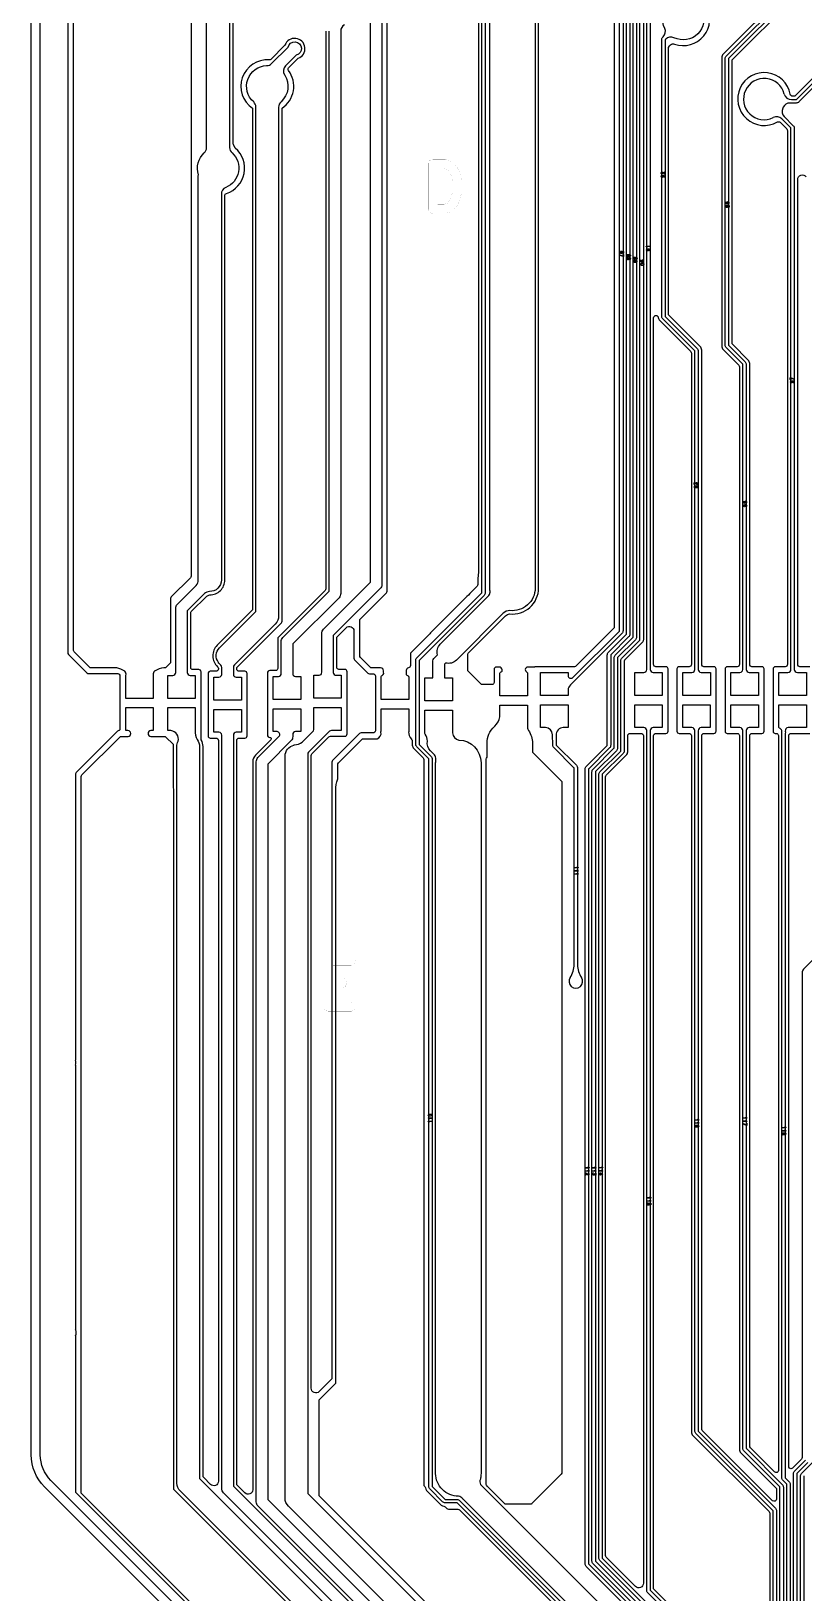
# Model space of a CAD drawing. Extents: x -945 to -170, y -475 to 73.
# Drawn here: x -876.68 to -859.65, y -402.44 to -368.01 of the extents above; entities that cross this region are included whole.
import ezdxf

# ---------------------------------------------------------------- set-up
doc = ezdxf.new("R2010")
doc.units = 0
for name, color, linetype in [('bak_bak_btr2-bcq8108', 11, 'Continuous'), ('bak_outline', 7, 'Continuous'), ('biaozhu1', 4, 'Continuous'), ('quyukuang', 5, 'Continuous')]:
    doc.layers.add(name, color=color, linetype=linetype)

msp = doc.modelspace()

# ---------------------------------------------------------------- linework, layer by layer
at = {"layer": 'bak_bak_btr2-bcq8108'}
msp.add_line((-875.702, -390.803), (-875.702, -396.638), dxfattribs=at)
at = {"layer": 'bak_bak_btr2-bcq8108', "linetype": 'Continuous'}
for points in [[(-876.478, -382.857), (-876.478, -345.916), (-876.478, -345.916), (-876.478, -329.095, -0.19887)], [(-860.08, -369.394, 0.346364), (-859.921, -369.517), (-859.817, -369.517, 0.184721), (-859.809, -369.513), (-855.486, -365.19), (-855.486, -347.392, 0.181859), (-855.489, -347.384), (-856.887, -345.985), (-859.067, -345.985, -0.225869), (-859.096, -345.971), (-860.239, -344.829, 0.191336), (-860.418, -344.755), (-861.775, -344.755)], [(-862.782, -374.288), (-862.782, -368.184, -0.215633), (-862.771, -368.155), (-862.747, -368.131, 0.310569), (-862.714, -367.949, -0.719623), (-862.105, -367.334, 0.318215), (-861.92, -367.304), (-861.492, -366.876, 0.184781), (-861.488, -366.867), (-861.488, -361.055, -0.223201), (-861.474, -361.026), (-857, -356.552, 0.655369), (-857.079, -356.361), (-857.398, -356.361), (-857.398, -354.74, 0.317629), (-857.472, -354.634, 0.103003), (-857.512, -354.657, -0.10603), (-857.566, -354.714)], [(-875.747, -372.911), (-875.747, -357.229, -0.198951)], [(-873.156, -359.768), (-873.156, -372.898), (-873.156, -372.898), (-873.156, -380.024, -0.198867), (-873.17, -380.06), (-873.591, -380.48, 0.198874), (-873.606, -380.516), (-873.606, -381.932), (-873.718, -382.045), (-873.757, -382.045, 0.089481), (-873.948, -382.107, -0.056191), (-873.955, -382.113, 0.315958), (-873.989, -382.2, -0.104134), (-873.988, -382.216), (-873.988, -382.717), (-874.596, -382.717), (-874.596, -382.211), (-874.593, -382.211)], [(-872.305, -359.941), (-872.305, -370.573, 0.212751), (-872.251, -370.694, -0.552557), (-872.389, -371.454, 0.304123), (-872.488, -371.606), (-872.488, -380.108, -0.423162), (-872.75, -380.361, 0.114828), (-872.859, -380.404), (-873.24, -380.785), (-873.24, -382.148, 0.421854), (-873.175, -382.211), (-873.063, -382.211), (-873.063, -382.717), (-873.671, -382.717), (-873.671, -382.211), (-873.556, -382.211, 0.421855), (-873.494, -382.147), (-873.494, -380.735, -0.203486), (-873.457, -380.642), (-873.043, -380.229, 0.208506), (-872.996, -380.108), (-872.996, -371.214, -0.041076), (-872.993, -371.173, -0.295354), (-872.866, -370.693, 0.211217), (-872.813, -370.573), (-872.813, -359.836, -0.199229)], [(-873.164, -382.039), (-873.164, -380.831, -0.145416), (-873.152, -380.805), (-872.811, -380.464, -0.098747), (-872.744, -380.437, 0.416029), (-872.412, -380.107), (-872.412, -371.628, -0.298101), (-872.377, -371.585, 0.585592), (-872.18, -370.587), (-872.223, -370.506, -0.123184), (-872.229, -370.483), (-872.229, -359.993, -0.198855)], [(-875.875, -362.815), (-875.875, -381.712, 0.198856), (-875.86, -381.747), (-875.45, -382.158, 0.198874), (-875.414, -382.173), (-874.773, -382.173, -0.414254), (-874.723, -382.223), (-874.723, -382.831), (-874.723, -382.831), (-874.723, -383.406, -0.414284), (-874.745, -383.427, 0.199), (-874.78, -383.442), (-875.688, -384.35, 0.198874), (-875.702, -384.385), (-875.702, -390.695)], [(-865.571, -364.551), (-865.571, -380.284, -0.449305), (-866.13, -380.781, 0.170272), (-866.273, -380.839), (-867.307, -381.874, -0.265475), (-867.546, -381.939), (-867.572, -381.965), (-867.572, -382.267), (-867.395, -382.267), (-867.395, -382.774), (-868.003, -382.774)], [(-868.003, -382.774), (-868.003, -382.267), (-867.826, -382.267), (-867.826, -381.912, -0.199239), (-867.789, -381.822), (-867.726, -381.759, -0.265477), (-867.661, -381.52), (-866.589, -380.449, 0.19898), (-866.571, -380.405, -0.182046), (-866.562, -380.38, -0.048288), (-866.571, -380.284), (-866.571, -364.551, -0.225325)], [(-863.827, -364.364), (-863.827, -381.143, -0.198757), (-863.841, -381.178), (-864.667, -382.004, -0.198757), (-864.702, -382.019), (-865.578, -382.019), (-865.578, -382.028), (-865.73, -382.028, 0.370348), (-865.79, -382.083, 0.094582), (-865.75, -382.145, -0.083877), (-865.743, -382.156), (-865.74, -382.156), (-865.74, -382.662), (-866.348, -382.662), (-866.348, -382.18, -0.474661), (-866.318, -382.131, 0.16962), (-866.298, -382.121), (-866.298, -382.088, 0.387741), (-866.358, -382.028), (-866.426, -382.028, 0.414257), (-866.476, -382.078), (-866.476, -382.365, -0.414253), (-866.526, -382.415), (-866.731, -382.415, -0.198855), (-866.767, -382.4), (-867.043, -382.124, -0.198964), (-867.058, -382.088)], [(-867.058, -382.088), (-867.058, -381.752, -0.167248), (-867.047, -381.722), (-866.221, -380.895, -0.156464), (-866.133, -380.857, 0.445826), (-865.495, -380.284), (-865.495, -364.551, 0.236979)], [(-865.451, -382.652), (-865.451, -382.146), (-864.843, -382.146), (-864.843, -382.215, 0.293205), (-864.805, -382.271, -0.167848), (-864.781, -382.275, -0.009511), (-864.78, -382.275, 0.187971), (-864.738, -382.258), (-863.712, -381.233, 0.18496), (-863.708, -381.225), (-863.708, -364.487, -0.189934)], [(-863.634, -364.492), (-863.634, -381.224, -0.198498), (-863.659, -381.286), (-864.795, -382.422, 0.195436), (-864.843, -382.535), (-864.843, -382.652), (-865.451, -382.652)], [(-864.468, -401.794), (-864.468, -384.277, -0.198944), (-864.442, -384.215), (-863.984, -383.757, 0.248157), (-863.98, -383.746), (-863.98, -381.764, -0.198437), (-863.955, -381.702), (-863.563, -381.31, 0.248157), (-863.559, -381.299), (-863.559, -364.552, -0.198582)], [(-863.484, -364.551), (-863.484, -381.304, -0.189594), (-863.51, -381.363), (-863.902, -381.755, 0.184804), (-863.905, -381.763), (-863.905, -383.751, -0.18995), (-863.931, -383.81), (-864.389, -384.268, 0.184991), (-864.393, -384.277), (-864.393, -401.797, 0.158343), (-864.39, -401.804), (-860.883, -405.311, -0.198842), (-860.857, -405.373), (-860.857, -419.003, -0.188641), (-860.883, -419.062), (-861.046, -419.223), (-861.132, -419.288), (-861.272, -419.429, 0.169044), (-861.284, -419.549)], [(-864.318, -401.734), (-864.318, -384.336, -0.18956), (-864.293, -384.277), (-863.834, -383.819, 0.180964), (-863.831, -383.811), (-863.831, -381.823, -0.190048), (-863.805, -381.764), (-863.413, -381.372, 0.184781), (-863.409, -381.364), (-863.409, -364.611, -0.189658)], [(-863.334, -364.616), (-863.334, -381.363, -0.198858), (-863.36, -381.425), (-863.752, -381.817, 0.248541), (-863.756, -381.829), (-863.756, -383.81, -0.197235), (-863.781, -383.872), (-864.24, -384.33, 0.247929), (-864.243, -384.342), (-864.243, -401.734, 0.182101), (-864.24, -401.742), (-860.733, -405.249, -0.205875), (-860.708, -405.314), (-860.708, -419.215, -0.223104), (-860.722, -419.244), (-860.851, -419.373, 0.202288), (-860.909, -419.517)], [(-864.169, -384.401, -0.198813), (-864.143, -384.339), (-863.685, -383.881, 0.184663), (-863.681, -383.873), (-863.681, -381.888, -0.198799), (-863.655, -381.826), (-863.263, -381.434, 0.180971), (-863.26, -381.426), (-863.26, -364.676, -0.198834)], [(-863.185, -364.675), (-863.185, -381.425, -0.197344), (-863.21, -381.487), (-863.602, -381.879, 0.184804), (-863.606, -381.887), (-863.606, -383.872, -0.198382), (-863.631, -383.934), (-864.09, -384.392, 0.184804), (-864.094, -384.401), (-864.094, -401.665, 0.182154), (-864.09, -401.673), (-860.572, -405.192, -0.187725), (-860.549, -405.251), (-860.549, -419.289), (-860.569, -419.424, -0.091742), (-860.573, -419.437, 0.232369), (-860.57, -419.562)], [(-863.035, -364.739), (-863.035, -382.08, 0.420072), (-862.968, -382.146), (-862.768, -382.146), (-862.768, -382.652), (-863.376, -382.652), (-863.376, -382.146), (-863.176, -382.146, 0.401783), (-863.11, -382.083), (-863.11, -364.736, -0.193715)], [(-855.422, -365.233), (-859.756, -369.566, -0.202899), (-859.819, -369.592), (-859.956, -369.592, 0.291631), (-860.103, -369.686, -0.013415), (-860.113, -369.708, 0.318975), (-860.081, -369.893), (-859.883, -370.092, -0.196768), (-859.858, -370.153), (-859.858, -382.08, 0.424367), (-859.79, -382.146), (-859.592, -382.146), (-859.592, -382.652), (-860.2, -382.652), (-860.2, -382.146), (-859.999, -382.146, 0.409828), (-859.933, -382.081), (-859.933, -370.151, 0.219829), (-859.938, -370.142), (-860.137, -369.943, 0.315671), (-860.322, -369.915)], [(-855.562, -365.159), (-859.829, -369.427, -0.198964), (-859.865, -369.441), (-859.899, -369.441, -0.366029), (-859.949, -369.4)], [(-868.948, -366.459), (-868.948, -380.209, -0.199239), (-868.985, -380.299), (-870.02, -381.334), (-870.02, -382.147, 0.407326), (-869.958, -382.208), (-869.843, -382.208), (-869.843, -382.714), (-870.451, -382.714), (-870.451, -382.208), (-870.335, -382.208, 0.415409), (-870.274, -382.143), (-870.274, -381.286, -0.207781), (-870.237, -381.191), (-869.202, -380.156), (-869.202, -366.459, 0.281871)], [(-866.821, -366.856), (-866.821, -379.91, -0.049886), (-866.836, -380.059), (-866.836, -380.207, -0.198889), (-866.851, -380.243), (-866.981, -380.374, -0.059784), (-867.108, -380.5), (-867.863, -381.255, -0.052022), (-867.895, -381.295), (-868.322, -381.722), (-868.322, -381.996, -0.357056), (-868.362, -382.045, 0.345158), (-868.412, -382.104), (-868.414, -382.162, 0.414041), (-868.386, -382.215, -0.230145), (-868.362, -382.237), (-868.358, -382.237), (-868.358, -382.743), (-868.966, -382.743), (-868.966, -382.237), (-868.962, -382.237, -0.219451), (-868.941, -382.214, 0.283137), (-868.908, -382.166, -0.046038), (-868.912, -382.12), (-868.913, -382.109, 0.423989), (-868.977, -382.046), (-869.17, -382.046, -0.199011), (-869.206, -382.031), (-869.423, -381.814, -0.198757), (-869.438, -381.779), (-869.438, -380.978), (-868.849, -380.389, 0.198757), (-868.834, -380.354), (-868.834, -366.805, -0.198867)], [(-868.204, -383.724), (-868.204, -381.867, -0.199241), (-868.193, -381.841), (-866.75, -380.398, 0.197385), (-866.746, -380.389), (-866.746, -367.095, -0.208935)], [(-866.672, -367.11), (-866.672, -380.389, -0.198795), (-866.697, -380.451), (-868.129, -381.883), (-868.129, -383.726, 0.185337), (-868.125, -383.734), (-867.863, -383.996, -0.196529), (-867.839, -384.058), (-867.839, -400.091, 0.184782), (-867.835, -400.099), (-867.557, -400.377, 0.210061), (-867.547, -400.38), (-867.29, -400.381, -0.193505), (-867.23, -400.406), (-861.619, -406.017, -0.196864), (-861.595, -406.078), (-861.595, -418.843, -0.191846), (-861.62, -418.902), (-862.024, -419.306, 0.203541), (-861.994, -419.447)], [(-860.058, -367.148), (-861.424, -368.513, 0.19832), (-861.457, -368.593), (-861.457, -374.949, 0.198603), (-861.424, -375.029), (-861.083, -375.37, -0.199058), (-861.068, -375.406), (-861.068, -381.969, -0.414253), (-861.118, -382.019), (-861.336, -382.019, 0.414253), (-861.386, -382.069), (-861.386, -383.44, 0.414107), (-861.336, -383.49), (-861.118, -383.49, -0.414107), (-861.068, -383.54), (-861.068, -399.271, 0.198608), (-861.035, -399.351), (-860.265, -400.121, -0.198964), (-860.25, -400.156), (-860.25, -400.37, -0.66794), (-860.336, -400.406), (-861.886, -398.856, -0.198811), (-861.9, -398.82), (-861.9, -383.54, -0.414254), (-861.85, -383.49), (-861.632, -383.49, 0.414253), (-861.582, -383.44), (-861.582, -382.069, 0.414107), (-861.632, -382.019), (-861.85, -382.019, -0.414254), (-861.9, -381.969), (-861.9, -375.041, 0.198977), (-861.934, -374.961), (-862.617, -374.278, -0.198757), (-862.632, -374.242), (-862.632, -368.391, -0.514318), (-862.496, -368.295, 0.693938), (-861.801, -367.451, -0.341465)], [(-859.933, -367.235), (-861.303, -368.605, 0.247944), (-861.307, -368.616), (-861.306, -374.928, 0.182101), (-861.303, -374.937), (-860.943, -375.297, -0.205881), (-860.917, -375.361), (-860.917, -382.08, 0.420072), (-860.85, -382.146), (-860.651, -382.146), (-860.651, -382.652), (-861.259, -382.652), (-861.259, -382.146), (-861.058, -382.146, 0.401783), (-860.992, -382.083), (-860.992, -375.358, 0.158161), (-860.995, -375.351), (-861.356, -374.99, -0.198714), (-861.382, -374.928), (-861.381, -368.611, -0.189571), (-861.356, -368.552), (-859.986, -367.182, 0.315951)], [(-861.231, -374.882), (-861.231, -368.661, -0.19899), (-861.216, -368.625), (-859.899, -367.308, -0.345398)], [(-861.896, -367.545, -0.716096), (-862.511, -368.152, 0.3135), (-862.693, -368.184), (-862.707, -368.197), (-862.707, -374.29, 0.21821), (-862.702, -374.299), (-862, -375.002, -0.192219), (-861.976, -375.062), (-861.976, -382.082, 0.393743), (-861.913, -382.146), (-861.709, -382.146), (-861.709, -382.652), (-862.317, -382.652), (-862.317, -382.146), (-862.114, -382.146, 0.409651), (-862.051, -382.078), (-862.051, -375.062, 0.232368), (-862.056, -375.052), (-862.758, -374.35, -0.196498), (-862.782, -374.288)], [(-870.187, -368.01), (-870.187, -380.303, -0.198951), (-870.202, -380.338), (-871.229, -381.366, 0.19889), (-871.244, -381.401), (-871.244, -382.056, -0.414095), (-871.294, -382.106), (-871.422, -382.106, 0.414254), (-871.472, -382.156), (-871.472, -383.528, 0.414254), (-871.422, -383.578, -0.667715), (-871.399, -383.633), (-871.735, -383.968, 0.19902), (-871.794, -384.112), (-871.794, -400.164, -0.668123), (-871.968, -400.236), (-872.133, -400.071, -0.199081), (-872.148, -400.036), (-872.148, -383.643, -0.414124), (-872.098, -383.593), (-871.969, -383.593, 0.414254), (-871.919, -383.543), (-871.919, -382.171, 0.414107), (-871.969, -382.121), (-872.098, -382.121, -0.414082), (-872.148, -382.071), (-872.148, -382.057, -0.214124), (-872.131, -382.019, 0.01189), (-872.12, -382.009), (-871.164, -381.052, 0.198757), (-871.149, -381.017), (-871.149, -369.708, 0.42852), (-871.007, -368.875, -0.343778), (-871.006, -368.814), (-870.797, -368.606, 1.602671), (-871.085, -368.319), (-871.397, -368.631, -0.194815), (-871.433, -368.642, 0.768843), (-871.8, -369.708), (-871.8, -380.747, -0.199), (-871.815, -380.782), (-872.581, -381.548, 0.428169), (-872.57, -382.019, -0.213386), (-872.553, -382.057), (-872.553, -382.071, -0.414254), (-872.603, -382.121), (-872.731, -382.121, 0.414095), (-872.781, -382.171), (-872.781, -383.543, 0.414257), (-872.731, -383.593), (-872.603, -383.593, -0.414253), (-872.553, -383.643), (-872.553, -399.975, -0.667235), (-872.727, -400.047), (-872.877, -399.897, -0.198936), (-872.892, -399.861), (-872.892, -383.781, 0.121909), (-872.93, -383.629, -0.120985), (-872.935, -383.606), (-872.935, -382.134, 0.414228), (-872.985, -382.084), (-873.114, -382.084, -0.382123), (-873.164, -382.039)], [(-869.771, -367.866, 0.277841), (-869.857, -368.01), (-869.857, -380.405, -0.203486), (-869.894, -380.498), (-870.914, -381.517), (-870.914, -382.172, 0.401457), (-870.853, -382.233), (-870.737, -382.233), (-870.737, -382.74), (-871.345, -382.74), (-871.345, -382.233), (-871.228, -382.233, 0.411074), (-871.168, -382.169), (-871.168, -381.467, -0.203486), (-871.131, -381.375), (-870.111, -380.355), (-870.111, -368.007, 0.277754)], [(-860.23, -370.01, -0.338945), (-860.17, -370.018), (-860.024, -370.164, -0.198679), (-860.009, -370.199), (-860.009, -381.969, -0.414254), (-860.059, -382.019), (-860.277, -382.019, 0.414253), (-860.327, -382.069), (-860.327, -383.44, 0.414107), (-860.277, -383.49), (-860.258, -383.49, -0.414107), (-860.208, -383.54), (-860.208, -399.737, -0.668057), (-860.293, -399.772), (-860.827, -399.238, -0.198757), (-860.842, -399.203), (-860.842, -383.54, -0.414253), (-860.792, -383.49), (-860.574, -383.49, 0.414095), (-860.524, -383.44), (-860.524, -382.069, 0.414145), (-860.574, -382.019), (-860.792, -382.019, -0.414107), (-860.842, -381.969), (-860.842, -375.338, 0.198608), (-860.875, -375.258), (-861.216, -374.917, -0.199058), (-861.231, -374.882)], [(-859.515, -382.019), (-859.733, -382.019, -0.414254), (-859.783, -381.969), (-859.783, -371.28, -0.72989), (-859.598, -371.221, 0.269993)], [(-874.593, -382.211, 0.301852), (-874.618, -382.117, 0.040122), (-874.795, -382.045), (-875.361, -382.045, -0.198857), (-875.396, -382.03), (-875.732, -381.694, -0.198811), (-875.747, -381.659), (-875.747, -372.911), (-875.747, -372.911)], [(-860.574, -404.735), (-862.959, -402.35), (-862.959, -383.54, -0.414257), (-862.909, -383.49), (-862.691, -383.49, 0.414105), (-862.641, -383.44), (-862.641, -382.069, 0.414105), (-862.691, -382.019), (-862.909, -382.019, -0.414082), (-862.959, -381.969), (-862.959, -374.326, -0.426082), (-862.907, -374.276, -0.390766), (-862.857, -374.322, 0.172764), (-862.825, -374.39), (-862.141, -375.074, -0.198757), (-862.127, -375.109), (-862.127, -381.969, -0.414254), (-862.177, -382.019), (-862.395, -382.019, 0.414253), (-862.445, -382.069), (-862.445, -383.44, 0.414107), (-862.395, -383.49), (-862.177, -383.49, -0.414254), (-862.127, -383.54), (-862.127, -398.888, 0.198955), (-862.094, -398.968), (-860.414, -400.647, -0.198874), (-860.4, -400.682), (-860.4, -404.663, -0.66829)], [(-855.458, -420.59), (-863.985, -420.59, -0.414221), (-864.285, -420.29), (-864.285, -412.209, 0.198851), (-864.49, -411.714), (-876.244, -399.96, -0.19884), (-876.478, -399.395), (-876.478, -382.857), (-876.478, -382.857)], [(-864.032, -411.784), (-875.574, -400.24), (-875.574, -384.438, -0.198855), (-875.56, -384.403), (-874.712, -383.556), (-874.543, -383.556, 0.412991), (-874.483, -383.491, 0.424209), (-874.548, -383.428), (-874.596, -383.428), (-874.596, -382.922), (-873.988, -382.922), (-873.988, -383.428), (-874.039, -383.428, 0.423822), (-874.102, -383.493, 0.414246), (-874.039, -383.556), (-873.745, -383.556, -0.199011), (-873.71, -383.57), (-873.551, -383.729), (-873.551, -384.661, -0.03731), (-873.542, -384.772), (-873.542, -400.152), (-862.957, -410.738, -0.278483)], [(-873.671, -383.428), (-873.671, -382.922), (-873.063, -382.922), (-873.062, -383.417, 0.004822), (-873.063, -383.423), (-873.063, -383.428), (-873.063, -383.428)], [(-870.333, -400.281), (-870.333, -398.203, -0.198857), (-870.319, -398.167), (-869.967, -397.816), (-869.967, -384.748, -0.086165), (-869.923, -384.495), (-869.923, -384.177, -0.198857), (-869.908, -384.141), (-869.389, -383.622, -0.198875), (-869.354, -383.608), (-869.056, -383.608, 0.392756), (-868.969, -383.461, -0.157043), (-868.966, -383.438), (-868.966, -382.948), (-868.358, -382.948), (-868.358, -383.455), (-868.36, -383.455)], [(-861.52, -406.01), (-867.156, -400.374, -0.123658), (-867.166, -400.367, 0.163045), (-867.261, -400.306, -0.416436), (-867.764, -399.806), (-867.764, -384.136, -0.039108), (-867.758, -384.058, 0.125053), (-867.788, -383.965), (-867.876, -383.878, -0.244625), (-867.945, -383.658, 0.13159), (-867.997, -383.506, -0.196014), (-868.003, -383.478), (-868.003, -382.979), (-867.395, -382.979), (-867.395, -383.48, 0.343517), (-867.25, -383.636, -0.405822), (-866.764, -384.136), (-866.764, -399.806, -0.053991), (-866.776, -399.913, -0.158114), (-866.778, -399.928, 0.225639), (-866.775, -400.048), (-861.093, -405.73, -0.202686)], [(-865.451, -383.363), (-865.451, -382.857), (-864.843, -382.857), (-864.843, -383.363), (-864.951, -383.363, 0.415792), (-865.11, -383.53), (-865.11, -383.741, 0.256324), (-865.104, -383.752), (-864.662, -384.194, -0.198757), (-864.637, -384.256), (-864.637, -388.591, 0.143308), (-864.551, -388.872)], [(-863.376, -383.363), (-863.376, -382.857), (-862.768, -382.857), (-862.768, -383.363), (-862.969, -383.363, 0.401783), (-863.035, -383.426), (-863.035, -402.381), (-860.425, -404.991, -0.198918), (-860.399, -405.053), (-860.399, -418.775, 0.25647), (-860.393, -418.786), (-860.324, -418.855, -0.198842), (-860.299, -418.917), (-860.299, -419.233, 0.198347), (-860.246, -419.406)], [(-862.318, -383.363), (-862.318, -382.857), (-861.71, -382.857), (-861.71, -383.363), (-861.913, -383.363, 0.407709), (-861.976, -383.43), (-861.976, -398.867, 0.257422), (-861.97, -398.878), (-860.275, -400.574, -0.198842), (-860.249, -400.635), (-860.249, -418.352, 0.256644), (-860.244, -418.363), (-859.982, -418.625, -0.19904), (-859.956, -418.687), (-859.956, -419.162, 0.176902), (-859.885, -419.346)], [(-861.259, -383.363), (-861.259, -382.857), (-860.651, -382.857), (-860.651, -383.363), (-860.852, -383.363, 0.409137), (-860.917, -383.428), (-860.917, -399.25, 0.182101), (-860.914, -399.258), (-860.123, -400.05, -0.187718), (-860.099, -400.109), (-860.099, -418.237, 0.182101), (-860.096, -418.245), (-859.646, -418.696, -0.187718), (-859.622, -418.755), (-859.622, -419.238, 0.158214), (-859.533, -419.5)], [(-860.2, -383.363), (-860.2, -383.359, -0.207171), (-860.2, -383.332), (-860.2, -382.857), (-859.592, -382.857), (-859.592, -383.363), (-859.992, -383.363, 0.458398), (-860.058, -383.439, -0.079032), (-860.058, -383.49), (-860.058, -399.897, 0.182718), (-860.054, -399.906), (-859.973, -399.988, -0.187872), (-859.95, -400.047), (-859.95, -418.152, 0.182479), (-859.946, -418.16), (-859.285, -418.822, -0.187872), (-859.262, -418.881), (-859.262, -419.164, 0.167098), (-859.182, -419.395)], [(-873.063, -383.428, 0.164742), (-873.022, -383.626, -0.169097), (-872.968, -383.781), (-872.968, -399.914), (-866.186, -406.695, -1), (-866.184, -407.195), (-866.29, -407.195, -0.203229), (-866.469, -407.119), (-873.389, -400.199, -0.206463), (-873.468, -400.017), (-873.468, -383.781, -0.121706), (-873.439, -383.664, 0.449908), (-873.6, -383.428), (-873.671, -383.428)], [(-868.36, -383.455, 0.179078), (-868.3, -383.614, -0.060293), (-868.295, -383.622, -0.204079), (-868.279, -383.658), (-868.279, -383.746, 0.198368), (-868.246, -383.826), (-868.042, -384.03, -0.198811), (-868.027, -384.066), (-868.027, -400.05, 0.198855), (-868.013, -400.085), (-868.003, -400.095, -0.168759), (-867.989, -400.125, 0.136016), (-867.965, -400.181), (-867.639, -400.507, 0.137503), (-867.583, -400.53, -0.165552), (-867.554, -400.544), (-867.52, -400.578, 0.198964), (-867.484, -400.593), (-867.276, -400.593, -0.198831), (-867.24, -400.608), (-861.76, -406.088, -0.198874)], [(-864.797, -388.872, 0.147412), (-864.711, -388.582), (-864.712, -384.256, 0.181908), (-864.715, -384.248), (-865.161, -383.8, -0.18777), (-865.184, -383.741), (-865.185, -383.518, 0.397077), (-865.345, -383.363), (-865.451, -383.363)], [(-860.455, -419.39, 0.1955), (-860.374, -419.231), (-860.374, -418.917, 0.182253), (-860.377, -418.909), (-860.451, -418.834, -0.187713), (-860.474, -418.775), (-860.474, -405.053, 0.182439), (-860.477, -405.045), (-863.099, -402.423, -0.215455), (-863.11, -402.394), (-863.11, -383.429, 0.420072), (-863.177, -383.363), (-863.376, -383.363)], [(-860.104, -419.349, 0.185421), (-860.031, -419.155), (-860.031, -418.687, 0.182011), (-860.034, -418.678), (-860.301, -418.412, -0.187837), (-860.324, -418.352), (-860.324, -400.635, 0.182253), (-860.327, -400.627), (-862.028, -398.926, -0.187841), (-862.051, -398.867), (-862.051, -383.427, 0.390881), (-862.114, -383.363), (-862.318, -383.363)], [(-859.777, -419.502, 0.157547), (-859.697, -419.239), (-859.697, -418.755, 0.256862), (-859.703, -418.744), (-860.149, -418.298, -0.198714), (-860.174, -418.237), (-860.174, -400.109, 0.256862), (-860.18, -400.098), (-860.967, -399.312, -0.198714), (-860.992, -399.25), (-860.992, -383.429, 0.420072), (-861.059, -383.363), (-861.259, -383.363)], [(-859.416, -419.396, 0.167285), (-859.337, -419.164), (-859.337, -418.881, 0.257493), (-859.342, -418.871), (-859.999, -418.214, -0.198714), (-860.025, -418.152), (-860.025, -400.047, 0.25734), (-860.03, -400.036), (-860.107, -399.959, -0.198751), (-860.133, -399.898), (-860.133, -383.425, 0.187688), (-860.182, -383.377, -0.155225), (-860.198, -383.363), (-860.2, -383.363)], [(-858.965, -388.003), (-859.653, -388.691, 0.198403), (-859.686, -388.771), (-859.686, -399.454, -0.199268), (-859.7, -399.49), (-859.896, -399.686, -0.199097), (-859.932, -399.701, -0.414105), (-859.982, -399.651), (-859.982, -383.54, -0.414253), (-859.932, -383.49), (-859.515, -383.49, 0.414253)], [(-862.187, -419.396, 0.068695), (-862.146, -419.367), (-862.146, -419.338, -0.199313), (-862.135, -419.312), (-861.673, -418.85, 0.223307), (-861.669, -418.84), (-861.669, -406.076, 0.219554), (-861.674, -406.067), (-867.283, -400.459, 0.227416), (-867.293, -400.455), (-867.551, -400.455, -0.198261), (-867.612, -400.428), (-867.888, -400.152, -0.2029), (-867.914, -400.089), (-867.914, -384.056, 0.217265), (-867.918, -384.046), (-868.178, -383.787, -0.203165), (-868.204, -383.724)], [(-860.736, -419.481, 0.042464), (-860.713, -419.474), (-860.642, -419.402), (-860.624, -419.281), (-860.624, -405.251, 0.256862), (-860.629, -405.24), (-864.143, -401.726, -0.198751), (-864.169, -401.665), (-864.169, -384.401)], [(-875.702, -396.77), (-875.702, -400.219), (-864.174, -411.748, -0.198811)], [(-859.725, -417.934), (-859.725, -399.867, -0.18829), (-859.7, -399.809), (-859.063, -399.171, 0.184663)], [(-859.875, -399.808, -0.198045), (-859.85, -399.747), (-859.613, -399.51, 0.181079)], [(-859.56, -399.563), (-859.796, -399.799, 0.181861), (-859.8, -399.807), (-859.8, -418.044, 0.182429)], [(-859.068, -419.504, 0.17077), (-858.998, -419.273), (-858.998, -418.962, 0.257381), (-859.004, -418.951), (-859.849, -418.106, -0.19893), (-859.875, -418.044), (-859.875, -399.808)], [(-859.647, -399.861, 0.24396), (-859.65, -399.872), (-859.65, -417.934, 0.182154)], [(-867.969, -402.666), (-870.319, -400.316, -0.198901), (-870.333, -400.281)], [(-861.046, -419.379, 0.199646), (-860.904, -419.32), (-860.783, -419.2), (-860.783, -405.31, 0.158161), (-860.786, -405.303), (-864.293, -401.796, -0.193268), (-864.318, -401.736, -0.013645), (-864.318, -401.734)], [(-861.465, -419.491, -0.088333), (-861.453, -419.485, 0.043863), (-861.423, -419.474), (-861.179, -419.23), (-861.09, -419.163), (-860.936, -419.009, 0.243992), (-860.932, -418.998), (-860.932, -405.373, 0.182253), (-860.935, -405.365), (-864.443, -401.858, -0.205876), (-864.468, -401.794)]]:
    msp.add_lwpolyline(points, format="xyb", dxfattribs=at)
for points in [[(-872.654, -382.755), (-872.654, -382.248), (-872.54, -382.248, 0.400942), (-872.477, -382.189), (-872.477, -382.035, 0.190885), (-872.536, -381.951, -0.216776), (-872.553, -381.925, -0.368211), (-872.527, -381.602), (-871.725, -380.799), (-871.725, -369.681, 0.198939), (-871.775, -369.568, -0.681442), (-871.489, -368.768, 0.189816), (-871.379, -368.721), (-871.017, -368.359, -1.809601), (-870.837, -368.538), (-871.072, -368.772, 0.354158), (-871.092, -368.976, -0.369498), (-871.171, -369.564, 0.215581), (-871.225, -369.687), (-871.225, -380.899, -0.202686), (-871.298, -381.08), (-872.198, -381.977, -0.084117), (-872.205, -381.987, 0.209465), (-872.223, -382.033), (-872.223, -382.186, 0.407832), (-872.162, -382.248), (-872.046, -382.248), (-872.046, -382.755)], [(-870.493, -383.939), (-870.121, -383.567, -0.198965), (-870.085, -383.552), (-869.766, -383.552, 0.414254), (-869.716, -383.502), (-869.716, -382.131, 0.414254), (-869.766, -382.081), (-869.895, -382.081, -0.414253), (-869.945, -382.031), (-869.945, -381.365), (-869.74, -381.16, -0.668114), (-869.566, -381.232), (-869.566, -381.831, 0.198857), (-869.551, -381.867), (-869.258, -382.159, 0.198757), (-869.223, -382.174), (-869.143, -382.174, -0.414254), (-869.093, -382.224), (-869.093, -383.43, -0.414254), (-869.143, -383.48), (-869.407, -383.48, 0.199), (-869.442, -383.494), (-870.036, -384.088, 0.198874), (-870.051, -384.124), (-870.051, -397.698, -0.199), (-870.066, -397.733), (-870.333, -398, -0.667635), (-870.507, -397.928), (-870.507, -383.977, -0.211696)], [(-872.654, -383.466), (-872.654, -382.96), (-872.046, -382.96), (-872.046, -383.466), (-872.161, -383.466, 0.424209), (-872.223, -383.531), (-872.223, -400.088), (-864.585, -407.726), (-864.438, -407.826, -1.306448), (-864.523, -408.103, -0.181971), (-864.605, -408.066), (-872.438, -400.233, -0.20509), (-872.477, -400.141), (-872.477, -383.527, 0.415409), (-872.541, -383.466)], [(-871.718, -400.435), (-871.718, -384.115, -0.203507), (-871.681, -384.022), (-871.217, -383.558, 0.655002), (-871.259, -383.451), (-871.345, -383.451), (-871.345, -382.945), (-870.737, -382.945), (-870.737, -383.451), (-870.851, -383.451, 0.421851), (-870.914, -383.515), (-870.914, -383.559, -0.201937), (-870.95, -383.65), (-871.464, -384.165), (-871.464, -400.382), (-864.702, -407.145), (-864.56, -407.24, -1.309504), (-864.644, -407.517, -0.182563), (-864.726, -407.48), (-871.679, -400.526, -0.20508)], [(-871.083, -400.351), (-871.083, -383.992, -0.35049), (-870.888, -383.748, -0.103809), (-870.873, -383.744, 0.124743), (-870.706, -383.686), (-870.47, -383.45, 0.193365), (-870.451, -383.407), (-870.451, -382.919), (-869.843, -382.919), (-869.843, -383.425), (-870.062, -383.425, 0.185261), (-870.104, -383.443), (-870.565, -383.903, 0.19904), (-870.583, -383.948, -0.084276), (-870.585, -383.96, -0.032278), (-870.583, -383.992), (-870.583, -400.247), (-862.959, -407.873, -1), (-863.313, -408.226), (-871.007, -400.53, -0.203229)], [(-866.647, -400.048), (-866.647, -384.054, -0.206612), (-866.631, -384.017), (-866.631, -383.707, -0.209669), (-866.47, -383.339, -0.074459), (-866.463, -383.331, 0.181064), (-866.348, -383.125), (-866.348, -382.867), (-865.74, -382.867), (-865.74, -383.36, 0.066617), (-865.717, -383.427, -0.150007), (-865.631, -383.707), (-865.631, -383.902), (-864.995, -384.538, -0.198757), (-864.981, -384.573), (-864.981, -399.783, -0.199134), (-864.995, -399.819), (-865.643, -400.466, 0.199413), (-865.648, -400.478, -0.41452), (-865.654, -400.484), (-866.211, -400.484, -0.198855), (-866.246, -400.47), (-866.632, -400.083, -0.198757)], [(-864.018, -401.618), (-864.018, -384.448, -0.198766), (-864.003, -384.413), (-863.563, -383.973, 0.19841), (-863.53, -383.893), (-863.53, -383.54, -0.414254), (-863.48, -383.49), (-863.235, -383.49, -0.414254), (-863.185, -383.54), (-863.185, -402.224, -0.668135), (-863.36, -402.297), (-864.003, -401.653, -0.198874)]]:
    msp.add_lwpolyline(points, format="xyb", close=True, dxfattribs=at)
at = {"layer": 'bak_bak_btr2-bcq8108'}
for centre, radius, start, end in [((-860.522, -369.505), 0.583, 10.3992, 300.0886), ((-860.522, -369.505), 0.456, 14.074, 296.0661), ((-864.674, -388.957), 0.15, 145.3764, 34.6712), ((-875.842, -390.749), 0.15, 338.7226, 21.2774), ((-875.837, -396.704), 0.15, 333.894, 26.106)]:
    msp.add_arc(centre, radius, start, end, dxfattribs=at)
at = {"layer": 'bak_outline', "linetype": 'Continuous'}
msp.add_lwpolyline([(-842.204, -329.098), (-842.204, -399.357, -0.198916), (-842.497, -400.064), (-854.338, -411.905, 0.198918), (-854.485, -412.259), (-854.485, -420.29, -0.414216), (-854.985, -420.79), (-863.985, -420.79, -0.414364), (-864.485, -420.29), (-864.485, -412.209, 0.19873), (-864.631, -411.856), (-876.385, -400.102, -0.198916), (-876.678, -399.395), (-876.678, -329.095, -0.198917)], format="xyb", dxfattribs=at)
at = {"layer": 'biaozhu1'}
for p, q in [((-864.128, -393.19), (-864.128, -393.204)), ((-864.104, -393.204), (-864.128, -393.19)), ((-864.128, -393.204), (-864.104, -393.204))]:
    msp.add_line(p, q, dxfattribs=at)
at = {"layer": 'biaozhu1', "linetype": 'Continuous'}
for points in [[(-862.795, -371.144, -0.688679), (-862.761, -371.119), (-862.75, -371.125), (-862.725, -371.147)], [(-862.725, -371.147), (-862.725, -371.118, -1), (-862.715, -371.118), (-862.715, -371.158, -0.650111), (-862.723, -371.162), (-862.756, -371.133, 0.341992), (-862.785, -371.133)], [(-862.773, -371.16, -0.328001), (-862.794, -371.146, -0.134382), (-862.795, -371.144)], [(-862.795, -371.211, -0.379402), (-862.749, -371.186, -0.577103), (-862.718, -371.224, -0.205996), (-862.721, -371.227), (-862.728, -371.23)], [(-862.746, -371.196, -0.597515), (-862.765, -371.233, -0.359038), (-862.794, -371.212, -0.095784), (-862.795, -371.211)], [(-862.785, -371.133, 0.570938), (-862.773, -371.15, -1), (-862.773, -371.16)], [(-862.728, -371.23, -1.487491), (-862.727, -371.218, 0.775711), (-862.746, -371.196)], [(-861.294, -371.799, -0.42058), (-861.37, -371.809), (-861.374, -371.801, -0.095784), (-861.374, -371.799)], [(-861.361, -371.777, -1.487491), (-861.362, -371.788, 0.775711), (-861.343, -371.81)], [(-861.357, -371.882, 0.819215), (-861.332, -371.856, -0.735195), (-861.328, -371.847), (-861.298, -371.85, -0.388911), (-861.294, -371.855), (-861.294, -371.883, -1), (-861.304, -371.883), (-861.304, -371.859), (-861.319, -371.858, -0.644414), (-861.35, -371.894), (-861.36, -371.891, -0.113002), (-861.362, -371.89), (-861.369, -371.884, -0.127516), (-861.37, -371.882), (-861.374, -371.874, -0.095784), (-861.374, -371.872)], [(-861.358, -371.844, -1), (-861.354, -371.854, 0.637699), (-861.357, -371.882)], [(-863.121, -372.757, -0.70052), (-863.117, -372.748), (-863.047, -372.748, -1), (-863.047, -372.758), (-863.104, -372.758)], [(-863.122, -372.829, -0.379402), (-863.077, -372.804, -0.577103), (-863.046, -372.842, -0.205996), (-863.049, -372.845), (-863.055, -372.848)], [(-863.073, -372.815, -0.597515), (-863.093, -372.851, -0.359038), (-863.122, -372.831, -0.095784), (-863.122, -372.829)], [(-863.1, -372.765, -1.522268), (-863.111, -372.765), (-863.121, -372.757)], [(-863.104, -372.758, -0.069267), (-863.103, -372.759), (-863.1, -372.765)], [(-863.055, -372.848, -1.487491), (-863.055, -372.837, 0.775711), (-863.073, -372.815)], [(-863.701, -372.89, -0.871219), (-863.655, -372.87, -0.486307), (-863.625, -372.868)], [(-863.625, -372.868, -0.461994), (-863.636, -372.907, -0.324969), (-863.655, -372.899, -0.596255), (-863.701, -372.892, -0.095784), (-863.701, -372.89)], [(-863.698, -372.951, -1), (-863.694, -372.941), (-863.631, -372.967)], [(-863.631, -372.967), (-863.631, -372.935, -1), (-863.621, -372.935), (-863.621, -372.974, -0.539242), (-863.628, -372.979), (-863.698, -372.951)], [(-863.633, -372.874, 0.425409), (-863.648, -372.878), (-863.65, -372.885)], [(-863.65, -372.885), (-863.648, -372.891, 0.425256), (-863.633, -372.895)], [(-863.552, -372.96, -0.871219), (-863.506, -372.94, -0.486307), (-863.475, -372.938)], [(-863.475, -372.938, -0.461994), (-863.487, -372.976, -0.324969), (-863.506, -372.969, -0.596255), (-863.551, -372.962, -0.095784), (-863.552, -372.96)], [(-863.552, -373.03, -0.871219), (-863.506, -373.01, -0.486307), (-863.475, -373.008)], [(-863.475, -373.008, -0.461994), (-863.487, -373.046, -0.324969), (-863.506, -373.039, -0.596255), (-863.551, -373.032, -0.095784), (-863.552, -373.03)], [(-863.484, -372.944, 0.425409), (-863.499, -372.948), (-863.5, -372.954)], [(-863.5, -372.954), (-863.499, -372.961, 0.425256), (-863.484, -372.965)], [(-863.484, -373.014, 0.425409), (-863.499, -373.018), (-863.5, -373.024)], [(-863.5, -373.024), (-863.499, -373.031, 0.425256), (-863.484, -373.035)], [(-863.402, -373.022, -0.871219), (-863.356, -373.002, -0.486307), (-863.326, -373)], [(-863.326, -373, -0.461994), (-863.337, -373.038, -0.324969), (-863.356, -373.031, -0.596255), (-863.402, -373.024, -0.095784), (-863.402, -373.022)], [(-863.322, -373.086, -0.42058), (-863.398, -373.097), (-863.402, -373.088, -0.095784), (-863.402, -373.086)], [(-863.389, -373.065, -1.487491), (-863.39, -373.076, 0.775711), (-863.371, -373.098)], [(-863.334, -373.006, 0.425409), (-863.349, -373.01), (-863.351, -373.016)], [(-863.351, -373.016), (-863.349, -373.023, 0.425256), (-863.334, -373.027)], [(-863.172, -373.078, -0.42058), (-863.248, -373.089), (-863.252, -373.08, -0.095784), (-863.252, -373.078)], [(-863.252, -373.151, -0.384765), (-863.206, -373.123, -0.472809), (-863.172, -373.153)], [(-863.172, -373.153, -0.401992), (-863.248, -373.162), (-863.252, -373.153, -0.095784), (-863.252, -373.151)], [(-863.239, -373.057, -1.487491), (-863.24, -373.068, 0.775711), (-863.221, -373.09)], [(-859.946, -375.688), (-859.946, -375.648, -0.539242), (-859.939, -375.643), (-859.869, -375.672, -1), (-859.873, -375.681), (-859.936, -375.655)], [(-859.936, -375.655), (-859.936, -375.688, -1), (-859.946, -375.688)], [(-859.946, -375.74, -0.379402), (-859.9, -375.716, -0.577103), (-859.87, -375.754, -0.205996), (-859.872, -375.757), (-859.879, -375.759)], [(-859.897, -375.726, -0.597515), (-859.916, -375.762, -0.359038), (-859.946, -375.742, -0.095784), (-859.946, -375.74)], [(-859.879, -375.759, -1.487491), (-859.878, -375.748, 0.775711), (-859.897, -375.726)], [(-862.064, -377.998), (-862.064, -377.966, -0.595633), (-862.056, -377.962), (-862.037, -377.974, -1.208225), (-861.993, -378.005)], [(-862.054, -377.975), (-862.054, -377.998, -1), (-862.064, -377.998)], [(-862.001, -377.971, 0.372906), (-862.027, -377.976), (-862.027, -377.983, -0.595633), (-862.035, -377.988), (-862.054, -377.975)], [(-861.993, -378.005), (-862, -378.008, -1), (-862.004, -377.999, 0.637699), (-862.001, -377.971)], [(-862.064, -378.056, -0.379402), (-862.018, -378.031, -0.577103), (-861.987, -378.069, -0.205996), (-861.99, -378.072), (-861.997, -378.075)], [(-862.014, -378.042, -0.597515), (-862.034, -378.078, -0.359038), (-862.063, -378.058, -0.095784), (-862.064, -378.056)], [(-861.997, -378.075, -1.487491), (-861.996, -378.064, 0.775711), (-862.014, -378.042)], [(-860.905, -378.397, -0.42058), (-860.981, -378.407), (-860.984, -378.399, -0.095784), (-860.985, -378.397)], [(-860.985, -378.47, -0.379229), (-860.939, -378.445, -0.575841), (-860.909, -378.483, -0.205996), (-860.911, -378.486), (-860.918, -378.488)], [(-860.936, -378.455, -0.597521), (-860.955, -378.492, -0.359264), (-860.984, -378.471, -0.095784), (-860.985, -378.47)], [(-860.972, -378.375, -1.487491), (-860.973, -378.386, 0.775711), (-860.954, -378.408)], [(-860.918, -378.488, -1.487712), (-860.917, -378.477, 0.775304), (-860.936, -378.455)], [(-864.699, -386.456, -1), (-864.699, -386.446), (-864.643, -386.446)], [(-864.699, -386.526, -1), (-864.699, -386.516), (-864.643, -386.516)], [(-864.699, -386.596, -1), (-864.699, -386.586), (-864.643, -386.586)], [(-864.647, -386.439, -1.522268), (-864.635, -386.439), (-864.626, -386.447, -0.70052), (-864.629, -386.456), (-864.699, -386.456)], [(-864.647, -386.509, -1.522268), (-864.635, -386.509), (-864.626, -386.517, -0.70052), (-864.629, -386.526), (-864.699, -386.526)], [(-864.647, -386.579, -1.522268), (-864.635, -386.579), (-864.626, -386.587, -0.70052), (-864.629, -386.596), (-864.699, -386.596)], [(-864.643, -386.446, -0.069267), (-864.643, -386.445), (-864.647, -386.439)], [(-864.643, -386.516, -0.069267), (-864.643, -386.515), (-864.647, -386.509)], [(-864.643, -386.586, -0.069267), (-864.643, -386.585), (-864.647, -386.579)], [(-867.926, -391.908, -0.379177), (-867.881, -391.881, -0.482475), (-867.847, -391.91)], [(-867.847, -391.91, -0.402615), (-867.923, -391.919), (-867.926, -391.909, -0.055632), (-867.926, -391.908)], [(-867.925, -391.977, -0.70052), (-867.921, -391.968), (-867.851, -391.968, -1), (-867.851, -391.978), (-867.908, -391.978)], [(-867.925, -392.047, -0.70052), (-867.921, -392.038), (-867.851, -392.038, -1), (-867.851, -392.048), (-867.908, -392.048)], [(-867.904, -391.984, -1.522268), (-867.915, -391.985), (-867.925, -391.977)], [(-867.904, -392.054, -1.522268), (-867.915, -392.055), (-867.925, -392.047)], [(-867.908, -391.978, -0.069267), (-867.907, -391.979), (-867.904, -391.984)], [(-867.908, -392.048, -0.069267), (-867.907, -392.049), (-867.904, -392.054)], [(-862.039, -392.016, -1), (-862.039, -392.006), (-861.982, -392.006)], [(-862.039, -392.086, -1), (-862.039, -392.076), (-861.982, -392.076)], [(-861.986, -391.999, -1.522268), (-861.975, -391.999), (-861.965, -392.007, -0.70052), (-861.969, -392.016), (-862.039, -392.016)], [(-861.986, -392.069, -1.522268), (-861.975, -392.069), (-861.965, -392.077, -0.70052), (-861.969, -392.086), (-862.039, -392.086)], [(-861.982, -392.006, -0.069267), (-861.983, -392.005), (-861.986, -391.999)], [(-861.982, -392.076, -0.069267), (-861.983, -392.075), (-861.986, -392.069)], [(-860.98, -391.975, -1), (-860.98, -391.965), (-860.923, -391.965)], [(-860.98, -392.045, -1), (-860.98, -392.035), (-860.923, -392.035)], [(-860.982, -392.103, -1), (-860.978, -392.094), (-860.915, -392.12)], [(-860.915, -392.12), (-860.915, -392.087, -1), (-860.905, -392.087), (-860.905, -392.127, -0.539242), (-860.912, -392.132), (-860.982, -392.103)], [(-860.927, -391.958, -1.522268), (-860.916, -391.958), (-860.907, -391.966, -0.70052), (-860.91, -391.975), (-860.98, -391.975)], [(-860.927, -392.028, -1.522268), (-860.916, -392.028), (-860.907, -392.036, -0.70052), (-860.91, -392.045), (-860.98, -392.045)], [(-860.923, -391.965, -0.069267), (-860.924, -391.964), (-860.927, -391.958)], [(-860.923, -392.035, -0.069267), (-860.924, -392.034), (-860.927, -392.028)], [(-862.044, -392.151, -0.379229), (-861.998, -392.126, -0.575841), (-861.967, -392.164, -0.205996), (-861.97, -392.167), (-861.977, -392.17)], [(-861.994, -392.137, -0.597521), (-862.014, -392.173, -0.359264), (-862.043, -392.153, -0.095784), (-862.044, -392.151)], [(-861.977, -392.17, -1.487712), (-861.976, -392.159, 0.775304), (-861.994, -392.137)], [(-860.125, -392.325, -0.871219), (-860.079, -392.305, -0.486307), (-860.049, -392.304)], [(-860.12, -392.187, -1), (-860.12, -392.177), (-860.064, -392.177)], [(-860.12, -392.257, -1), (-860.12, -392.247), (-860.064, -392.247)], [(-860.049, -392.304, -0.461994), (-860.06, -392.342, -0.324969), (-860.079, -392.334, -0.596255), (-860.125, -392.327, -0.095784), (-860.125, -392.325)], [(-860.068, -392.171, -1.522268), (-860.056, -392.171), (-860.047, -392.179, -0.70052), (-860.05, -392.187), (-860.12, -392.187)], [(-860.068, -392.241, -1.522268), (-860.056, -392.241), (-860.047, -392.249, -0.70052), (-860.05, -392.257), (-860.12, -392.257)], [(-860.057, -392.309, 0.425409), (-860.072, -392.313), (-860.074, -392.32)], [(-860.074, -392.32), (-860.072, -392.326, 0.425256), (-860.057, -392.33)], [(-860.064, -392.177, -0.069267), (-860.064, -392.176), (-860.068, -392.171)], [(-860.064, -392.247, -0.069267), (-860.064, -392.246), (-860.068, -392.241)], [(-864.456, -393.072, -1), (-864.456, -393.062), (-864.399, -393.062)], [(-864.456, -393.142, -1), (-864.456, -393.132), (-864.399, -393.132)], [(-864.403, -393.056, -1.522268), (-864.392, -393.056), (-864.382, -393.064, -0.70052), (-864.386, -393.072), (-864.456, -393.072)], [(-864.403, -393.126, -1.522268), (-864.392, -393.126), (-864.382, -393.134, -0.70052), (-864.386, -393.142), (-864.456, -393.142)], [(-864.399, -393.062, -0.069267), (-864.4, -393.061), (-864.403, -393.056)], [(-864.399, -393.132, -0.069267), (-864.4, -393.131), (-864.403, -393.126)], [(-864.306, -393.072, -1), (-864.306, -393.062), (-864.249, -393.062)], [(-864.306, -393.142, -1), (-864.306, -393.132), (-864.249, -393.132)], [(-864.253, -393.056, -1.522268), (-864.242, -393.056), (-864.232, -393.064, -0.70052), (-864.236, -393.072), (-864.306, -393.072)], [(-864.253, -393.126, -1.522268), (-864.242, -393.126), (-864.232, -393.134, -0.70052), (-864.236, -393.142), (-864.306, -393.142)], [(-864.249, -393.062, -0.069267), (-864.25, -393.061), (-864.253, -393.056)], [(-864.249, -393.132, -0.069267), (-864.25, -393.131), (-864.253, -393.126)], [(-864.156, -393.069, -1), (-864.156, -393.059), (-864.1, -393.059)], [(-864.156, -393.139, -1), (-864.156, -393.129), (-864.1, -393.129)], [(-864.104, -393.052, -1.522268), (-864.092, -393.052), (-864.083, -393.06, -0.70052), (-864.086, -393.069), (-864.156, -393.069)], [(-864.104, -393.122, -1.522268), (-864.092, -393.122), (-864.083, -393.13, -0.70052), (-864.086, -393.139), (-864.156, -393.139)], [(-864.1, -393.059, -0.069267), (-864.1, -393.058), (-864.104, -393.052)], [(-864.1, -393.129, -0.069267), (-864.1, -393.128), (-864.104, -393.122)], [(-864.461, -393.225), (-864.461, -393.185, -0.650111), (-864.452, -393.181), (-864.419, -393.209, 0.341992), (-864.391, -393.209)], [(-864.451, -393.195), (-864.451, -393.225, -1), (-864.461, -393.225)], [(-864.381, -393.213, -0.42173), (-864.425, -393.217), (-864.451, -393.195)], [(-864.391, -393.209, 0.570938), (-864.402, -393.192, -1), (-864.402, -393.182)], [(-864.241, -393.213), (-864.241, -393.19, -1), (-864.231, -393.19), (-864.231, -393.222, -0.595633), (-864.238, -393.226), (-864.257, -393.214, -0.694253), (-864.31, -393.209, -0.095784), (-864.311, -393.207)], [(-864.294, -393.18, -1), (-864.29, -393.189, 0.637699), (-864.293, -393.217)], [(-864.293, -393.217, 0.372906), (-864.267, -393.212), (-864.267, -393.205, -0.595633), (-864.26, -393.2), (-864.241, -393.213)], [(-863.097, -393.734, -1), (-863.097, -393.724), (-863.041, -393.724)], [(-863.097, -393.804, -1), (-863.097, -393.794), (-863.041, -393.794)], [(-863.045, -393.717, -1.522268), (-863.034, -393.717), (-863.024, -393.725, -0.70052), (-863.027, -393.734), (-863.097, -393.734)], [(-863.045, -393.787, -1.522268), (-863.034, -393.787), (-863.024, -393.795, -0.70052), (-863.027, -393.804), (-863.097, -393.804)], [(-863.041, -393.724, -0.069267), (-863.042, -393.723), (-863.045, -393.717)], [(-863.041, -393.794, -0.069267), (-863.042, -393.793), (-863.045, -393.787)], [(-863.085, -393.879, 0.819215), (-863.061, -393.853, -0.735195), (-863.057, -393.844), (-863.027, -393.847, -0.388911), (-863.022, -393.852), (-863.022, -393.881, -1), (-863.032, -393.881), (-863.032, -393.857), (-863.048, -393.855, -0.644414), (-863.079, -393.891), (-863.089, -393.888, -0.113002), (-863.091, -393.887), (-863.097, -393.882, -0.127516), (-863.099, -393.88), (-863.102, -393.871, -0.095784), (-863.102, -393.869)], [(-863.086, -393.842, -1), (-863.082, -393.851, 0.637699), (-863.085, -393.879)]]:
    msp.add_lwpolyline(points, format="xyb", dxfattribs=at)
for points in [[(-863.242, -373.15), (-863.24, -373.156, 0.272445), (-863.184, -373.156, 0.311837), (-863.184, -373.14, 0.272432), (-863.24, -373.14), (-863.242, -373.146)], [(-867.916, -391.907), (-867.914, -391.914, 0.272478), (-867.859, -391.914, 0.312161), (-867.859, -391.898, 0.272445), (-867.914, -391.898), (-867.916, -391.904)], [(-864.156, -393.214, -1), (-864.156, -393.204), (-864.138, -393.204), (-864.138, -393.181, -0.589349), (-864.13, -393.176), (-864.083, -393.205, -0.761311), (-864.086, -393.214), (-864.128, -393.214), (-864.128, -393.224, -1), (-864.138, -393.224), (-864.138, -393.214)]]:
    msp.add_lwpolyline(points, format="xyb", close=True, dxfattribs=at)
at = {"layer": 'biaozhu1'}
for centre, radius in [((-862.768, -371.209), 0.0151), ((-861.321, -371.797), 0.0151), ((-863.096, -372.828), 0.0151), ((-863.676, -372.885), 0.0152), ((-863.526, -372.954), 0.0152), ((-863.526, -373.024), 0.0152), ((-863.377, -373.016), 0.0152), ((-863.349, -373.085), 0.0151), ((-863.199, -373.077), 0.0151), ((-859.919, -375.739), 0.0151), ((-862.037, -378.055), 0.0151), ((-860.958, -378.468), 0.0151), ((-860.931, -378.395), 0.0151), ((-862.017, -392.15), 0.0151), ((-860.1, -392.32), 0.0152)]:
    msp.add_circle(centre, radius, dxfattribs=at)
for centre, radius, start, end in [((-861.355, -371.796), 0.0197, 108.9489, 189.1081), ((-861.324, -371.797), 0.0233, 90.0194, 213.449), ((-861.319, -371.799), 0.0255, 0.8043, 99.5305), ((-861.351, -371.867), 0.0236, 106.4931, 191.8563), ((-863.652, -372.885), 0.0213, 330.4443, 29.5557), ((-863.502, -372.954), 0.0213, 330.4443, 29.5557), ((-863.502, -373.024), 0.0213, 330.4443, 29.5557), ((-863.382, -373.083), 0.0197, 108.9489, 189.1081), ((-863.352, -373.085), 0.0233, 90.0194, 213.449), ((-863.347, -373.087), 0.0255, 0.8043, 99.5305), ((-863.353, -373.016), 0.0213, 330.4443, 29.5557), ((-863.233, -373.075), 0.0197, 108.9489, 189.1081), ((-863.202, -373.077), 0.0233, 90.0194, 213.449), ((-863.198, -373.079), 0.0255, 0.8043, 99.5305), ((-860.965, -378.394), 0.0197, 108.9489, 189.1081), ((-860.935, -378.395), 0.0233, 90.0194, 213.449), ((-860.93, -378.397), 0.0255, 0.8043, 99.5305), ((-860.076, -392.32), 0.0213, 330.4443, 29.5557), ((-864.401, -393.204), 0.0219, 337.0464, 92.2276), ((-864.288, -393.203), 0.0236, 106.4931, 191.8563), ((-863.079, -393.864), 0.0236, 106.4931, 191.8563)]:
    msp.add_arc(centre, radius, start, end, dxfattribs=at)
at = {"layer": 'quyukuang', "linetype": 'Continuous', "const_width": 0.001}
for points in [[(-866.96, -382.393), (-866.96, -361.667), (-848.908, -361.667), (-848.908, -382.393)], [(-867.722, -371.83), (-867.575, -371.83), (-867.503, -371.8), (-867.452, -371.736), (-867.421, -371.66), (-867.388, -371.536), (-867.388, -371.324), (-867.421, -371.2), (-867.452, -371.124), (-867.503, -371.06), (-867.575, -371.03), (-867.722, -371.03)], [(-869.3, -396.225), (-869.3, -383.002), (-851.322, -383.002), (-851.322, -396.225)], [(-868.185, -415.005), (-868.185, -399.627), (-852.288, -399.627), (-852.288, -415.005)]]:
    msp.add_lwpolyline(points, close=True, dxfattribs=at)
for points in [[(-867.922, -371.93), (-867.922, -370.93, -0.414228), (-867.822, -370.83), (-867.555, -370.83, -0.099579), (-867.516, -370.838), (-867.402, -370.885, -0.127321), (-867.362, -370.915), (-867.287, -371.01, -0.075089), (-867.272, -371.036), (-867.23, -371.143), (-867.192, -371.285, -0.066609), (-867.188, -371.311), (-867.188, -371.549, -0.066611), (-867.192, -371.575), (-867.233, -371.729), (-867.272, -371.824, -0.075072), (-867.287, -371.85), (-867.362, -371.944, -0.127329), (-867.402, -371.975), (-867.516, -372.022, -0.099579), (-867.555, -372.03), (-867.822, -372.03, -0.414228)], [(-870.224, -389.514), (-870.224, -388.514, -0.414228), (-870.124, -388.414), (-869.628, -388.414, -1), (-869.628, -388.614), (-870.024, -388.614), (-870.024, -388.89), (-869.819, -388.89, -1), (-869.819, -389.09), (-870.024, -389.09), (-870.024, -389.414), (-869.628, -389.414, -1), (-869.628, -389.614), (-870.124, -389.614, -0.414228)]]:
    msp.add_lwpolyline(points, format="xyb", close=True, dxfattribs=at)

doc.saveas('drawing.dxf')
